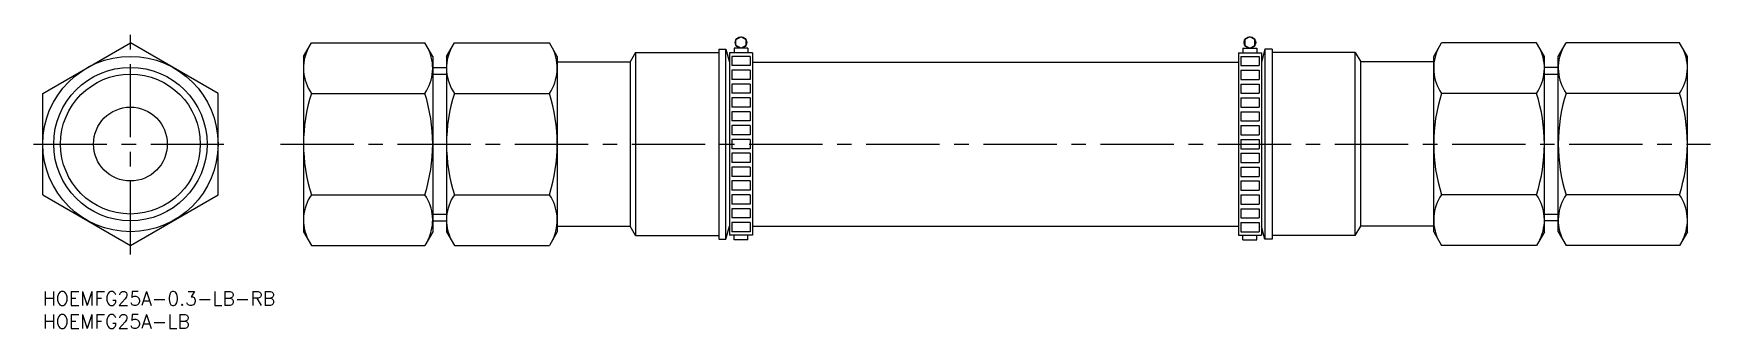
# Model space of a CAD drawing. Extents: x -2 to 362, y -8 to 56.
import ezdxf

# ---------------------------------------------------------------- set-up
doc = ezdxf.new("R2010")
doc.units = 0
doc.header["$LTSCALE"] = 0.5
doc.linetypes.add('CENTER', pattern=[50.8, 31.75, -6.35, 6.35, -6.35])
for name, color, linetype in [('MSM_CENTER', 1, 'CENTER'), ('MSM_CONTINUOUS', 7, 'CONTINUOUS'), ('MSM_NARROW', 5, 'CONTINUOUS'), ('MSM_PART_NUMBER', 7, 'CONTINUOUS')]:
    doc.layers.add(name, color=color, linetype=linetype)
doc.styles.get("Standard").update_dxf_attribs({"font": 'txt.shx', "height": 3, "bigfont": 'bigfont.shx'})

# ---------------------------------------------------------------- blocks, each defined once
blk = doc.blocks.new('*U9')
at = {"layer": 'MSM_PART_NUMBER'}
blk.add_text('HOEMFG25A-0.3-LB-RB', height=3, dxfattribs=at).set_placement((0, -3))
blk = doc.blocks.new('*U10')
at = {"layer": 'MSM_PART_NUMBER'}
blk.add_text('HOEMFG25A-LB', height=3, dxfattribs=at).set_placement((0, -8))

msp = doc.modelspace()

# ---------------------------------------------------------------- linework, layer by layer
at = {"layer": 'MSM_CENTER'}
for p, q in [((19, 8), (19, 55.88)), ((-2, 31.94), (40, 31.94)), ((51.53, 31.94), (361.53, 31.94))]:
    msp.add_line(p, q, dxfattribs=at)
at = {"layer": 'MSM_CONTINUOUS'}
for p, q in [((150.28, 54.56), (151.37, 55.19)), ((150.28, 53.31), (150.28, 54.56)), ((151.37, 55.19), (152.45, 54.56)), ((152.45, 54.56), (152.45, 53.31)), ((261.69, 55.19), (260.61, 54.56)), ((260.61, 54.56), (260.61, 53.31)), ((262.77, 54.56), (261.69, 55.19)), ((262.77, 53.31), (262.77, 54.56)), ((0, 42.91), (19, 53.88)), ((38, 42.91), (19, 53.88)), ((56.53, 50.94), (58.23, 53.88)), ((56.53, 50.94), (56.53, 12.94)), ((58.23, 53.88), (82.83, 53.88)), ((84.53, 50.94), (82.83, 53.88)), ((84.53, 50.94), (84.53, 12.94)), ((87.53, 50.94), (89.23, 53.88)), ((87.53, 50.94), (87.53, 12.94)), ((89.23, 53.88), (109.83, 53.88)), ((111.53, 50.94), (109.83, 53.88)), ((111.53, 50.94), (111.53, 12.94)), ((128.53, 51.78), (127.35, 49.73)), ((128.53, 51.78), (128.53, 12.1)), ((128.53, 51.78), (146.53, 51.78)), ((146.53, 52.53), (148.11, 52.53)), ((146.53, 52.53), (146.53, 11.35)), ((148.11, 52.53), (148.87, 49.69)), ((148.11, 11.35), (148.11, 52.53)), ((153.87, 51.69), (148.87, 51.69)), ((148.87, 51.69), (148.87, 12.19)), ((153.37, 50.94), (149.37, 50.94)), ((149.37, 50.94), (149.37, 48.94)), ((152.87, 52.69), (149.87, 52.69)), ((149.87, 52.69), (149.87, 51.69)), ((151.37, 52.69), (150.28, 53.31)), ((152.45, 53.31), (151.37, 52.69)), ((152.87, 52.69), (152.87, 51.69)), ((153.37, 50.94), (153.37, 48.94)), ((153.87, 51.69), (153.87, 12.19)), ((259.19, 51.69), (264.19, 51.69)), ((259.19, 51.69), (259.19, 12.19)), ((259.69, 50.94), (263.69, 50.94)), ((259.69, 50.94), (259.69, 48.94)), ((260.19, 52.69), (263.19, 52.69)), ((260.19, 52.69), (260.19, 51.69)), ((260.61, 53.31), (261.69, 52.69)), ((261.69, 52.69), (262.77, 53.31)), ((263.19, 52.69), (263.19, 51.69)), ((263.69, 50.94), (263.69, 48.94)), ((264.95, 52.53), (264.19, 49.69)), ((264.19, 51.69), (264.19, 12.19)), ((266.53, 52.53), (264.95, 52.53)), ((264.95, 52.53), (264.95, 11.35)), ((266.53, 52.53), (266.53, 11.35)), ((284.53, 51.78), (266.53, 51.78)), ((284.53, 12.1), (284.53, 51.78)), ((284.53, 51.78), (285.71, 49.73)), ((301.53, 50.94), (303.23, 53.88)), ((301.53, 12.94), (301.53, 50.94)), ((323.83, 53.88), (303.23, 53.88)), ((325.53, 50.94), (323.83, 53.88)), ((325.53, 12.94), (325.53, 50.94)), ((328.53, 50.94), (330.23, 53.88)), ((328.53, 12.94), (328.53, 50.94)), ((354.83, 53.88), (330.23, 53.88)), ((356.53, 50.94), (354.83, 53.88)), ((356.53, 12.94), (356.53, 50.94)), ((84.53, 48.56), (87.53, 48.56)), ((111.53, 49.73), (127.35, 49.73)), ((127.35, 49.73), (127.35, 14.15)), ((153.37, 48.94), (149.37, 48.94)), ((153.37, 47.94), (149.37, 47.94)), ((149.37, 47.94), (149.37, 45.94)), ((153.37, 47.94), (153.37, 45.94)), ((153.87, 49.69), (259.19, 49.69)), ((259.69, 48.94), (263.69, 48.94)), ((259.69, 47.94), (263.69, 47.94)), ((259.69, 47.94), (259.69, 45.94)), ((263.69, 47.94), (263.69, 45.94)), ((301.53, 49.73), (285.71, 49.73)), ((285.71, 14.15), (285.71, 49.73)), ((328.53, 48.56), (325.53, 48.56)), ((153.37, 45.94), (149.37, 45.94)), ((153.37, 44.94), (149.37, 44.94)), ((149.37, 44.94), (149.37, 42.94)), ((153.37, 44.94), (153.37, 42.94)), ((259.69, 45.94), (263.69, 45.94)), ((259.69, 44.94), (263.69, 44.94)), ((259.69, 44.94), (259.69, 42.94)), ((263.69, 44.94), (263.69, 42.94)), ((0, 20.97), (0, 42.91)), ((38, 20.97), (38, 42.91)), ((58.23, 42.91), (82.83, 42.91)), ((89.23, 42.91), (109.83, 42.91)), ((153.37, 42.94), (149.37, 42.94)), ((153.37, 41.94), (149.37, 41.94)), ((149.37, 41.94), (149.37, 39.94)), ((153.37, 41.94), (153.37, 39.94)), ((259.69, 42.94), (263.69, 42.94)), ((259.69, 41.94), (263.69, 41.94)), ((259.69, 41.94), (259.69, 39.94)), ((263.69, 41.94), (263.69, 39.94)), ((323.83, 42.91), (303.23, 42.91)), ((354.83, 42.91), (330.23, 42.91)), ((153.37, 39.94), (149.37, 39.94)), ((153.37, 38.94), (149.37, 38.94)), ((149.37, 38.94), (149.37, 36.94)), ((153.37, 36.94), (149.37, 36.94)), ((153.37, 38.94), (153.37, 36.94)), ((259.69, 39.94), (263.69, 39.94)), ((259.69, 38.94), (263.69, 38.94)), ((259.69, 38.94), (259.69, 36.94)), ((259.69, 36.94), (263.69, 36.94)), ((263.69, 38.94), (263.69, 36.94)), ((153.37, 35.94), (149.37, 35.94)), ((149.37, 35.94), (149.37, 33.94)), ((153.37, 33.94), (149.37, 33.94)), ((153.37, 32.94), (149.37, 32.94)), ((149.37, 32.94), (149.37, 30.94)), ((153.37, 35.94), (153.37, 33.94)), ((153.37, 32.94), (153.37, 30.94)), ((259.69, 35.94), (263.69, 35.94)), ((259.69, 35.94), (259.69, 33.94)), ((259.69, 33.94), (263.69, 33.94)), ((259.69, 32.94), (263.69, 32.94)), ((259.69, 32.94), (259.69, 30.94)), ((263.69, 35.94), (263.69, 33.94)), ((263.69, 32.94), (263.69, 30.94)), ((153.37, 30.94), (149.37, 30.94)), ((153.37, 29.94), (149.37, 29.94)), ((149.37, 29.94), (149.37, 27.94)), ((153.37, 29.94), (153.37, 27.94)), ((259.69, 30.94), (263.69, 30.94)), ((259.69, 29.94), (263.69, 29.94)), ((259.69, 29.94), (259.69, 27.94)), ((263.69, 29.94), (263.69, 27.94)), ((153.37, 27.94), (149.37, 27.94)), ((153.37, 26.94), (149.37, 26.94)), ((149.37, 26.94), (149.37, 24.94)), ((153.37, 26.94), (153.37, 24.94)), ((259.69, 27.94), (263.69, 27.94)), ((259.69, 26.94), (263.69, 26.94)), ((259.69, 26.94), (259.69, 24.94)), ((263.69, 26.94), (263.69, 24.94)), ((153.37, 24.94), (149.37, 24.94)), ((153.37, 23.94), (149.37, 23.94)), ((149.37, 23.94), (149.37, 21.94)), ((153.37, 21.94), (149.37, 21.94)), ((153.37, 23.94), (153.37, 21.94)), ((259.69, 24.94), (263.69, 24.94)), ((259.69, 23.94), (263.69, 23.94)), ((259.69, 23.94), (259.69, 21.94)), ((259.69, 21.94), (263.69, 21.94)), ((263.69, 23.94), (263.69, 21.94)), ((0, 20.97), (19, 10)), ((19, 10), (38, 20.97)), ((58.23, 20.97), (82.83, 20.97)), ((89.23, 20.97), (109.83, 20.97)), ((153.37, 20.94), (149.37, 20.94)), ((149.37, 20.94), (149.37, 18.94)), ((153.37, 18.94), (149.37, 18.94)), ((153.37, 20.94), (153.37, 18.94)), ((259.69, 20.94), (263.69, 20.94)), ((259.69, 20.94), (259.69, 18.94)), ((259.69, 18.94), (263.69, 18.94)), ((263.69, 20.94), (263.69, 18.94)), ((323.83, 20.97), (303.23, 20.97)), ((354.83, 20.97), (330.23, 20.97)), ((84.53, 15.31), (87.53, 15.31)), ((153.37, 17.94), (149.37, 17.94)), ((149.37, 17.94), (149.37, 15.94)), ((153.37, 15.94), (149.37, 15.94)), ((153.37, 14.94), (149.37, 14.94)), ((149.37, 14.94), (149.37, 12.94)), ((153.37, 17.94), (153.37, 15.94)), ((153.37, 14.94), (153.37, 12.94)), ((259.69, 17.94), (263.69, 17.94)), ((259.69, 17.94), (259.69, 15.94)), ((259.69, 15.94), (263.69, 15.94)), ((259.69, 14.94), (263.69, 14.94)), ((259.69, 14.94), (259.69, 12.94)), ((263.69, 17.94), (263.69, 15.94)), ((263.69, 14.94), (263.69, 12.94)), ((328.53, 15.31), (325.53, 15.31)), ((56.53, 12.94), (58.23, 10)), ((84.53, 12.94), (82.83, 10)), ((87.53, 12.94), (89.23, 10)), ((111.53, 12.94), (109.83, 10)), ((111.53, 14.15), (127.35, 14.15)), ((128.53, 12.1), (127.35, 14.15)), ((128.53, 12.1), (146.53, 12.1)), ((146.53, 11.35), (148.11, 11.35)), ((148.11, 11.35), (148.87, 14.19)), ((153.87, 12.19), (148.87, 12.19)), ((153.37, 12.94), (149.37, 12.94)), ((149.87, 11.19), (149.87, 12.19)), ((152.87, 11.19), (149.87, 11.19)), ((152.87, 11.19), (152.87, 12.19)), ((153.87, 14.19), (259.19, 14.19)), ((259.19, 12.19), (264.19, 12.19)), ((259.69, 12.94), (263.69, 12.94)), ((260.19, 11.19), (260.19, 12.19)), ((260.19, 11.19), (263.19, 11.19)), ((263.19, 11.19), (263.19, 12.19)), ((264.95, 11.35), (264.19, 14.19)), ((266.53, 11.35), (264.95, 11.35)), ((284.53, 12.1), (266.53, 12.1)), ((284.53, 12.1), (285.71, 14.15)), ((301.53, 14.15), (285.71, 14.15)), ((301.53, 12.94), (303.23, 10)), ((325.53, 12.94), (323.83, 10)), ((328.53, 12.94), (330.23, 10)), ((356.53, 12.94), (354.83, 10)), ((58.23, 10), (82.83, 10)), ((89.23, 10), (109.83, 10)), ((323.83, 10), (303.23, 10)), ((354.83, 10), (330.23, 10))]:
    msp.add_line(p, q, dxfattribs=at)
for centre, radius in [((151.37, 53.94), 1.25), ((261.69, 53.94), 1.25), ((19, 31.94), 19), ((19, 31.94), 15.15), ((19, 31.94), 8)]:
    msp.add_circle(centre, radius, dxfattribs=at)
for centre, radius, start, end in [((66.24, 48.39), 9.71, 154.3842, 214.3842), ((74.82, 48.39), 9.71, 325.6158, 25.6158), ((97.24, 48.39), 9.71, 154.3842, 214.3842), ((101.82, 48.39), 9.71, 325.6158, 25.6158), ((311.24, 48.39), 9.71, 154.3842, 214.3842), ((315.82, 48.39), 9.71, 325.6158, 25.6158), ((338.24, 48.39), 9.71, 154.3842, 214.3842), ((346.82, 48.39), 9.71, 325.6158, 25.6158), ((92.83, 31.94), 36.3, 162.412, 197.588), ((48.23, 31.94), 36.3, 342.412, 17.588), ((123.83, 31.94), 36.3, 162.412, 197.588), ((75.23, 31.94), 36.3, 342.412, 17.588), ((337.83, 31.94), 36.3, 162.412, 197.588), ((289.23, 31.94), 36.3, 342.412, 17.588), ((364.83, 31.94), 36.3, 162.412, 197.588), ((320.23, 31.94), 36.3, 342.412, 17.588), ((66.24, 15.48), 9.71, 145.6158, 205.6158), ((74.82, 15.48), 9.71, 334.3842, 34.3842), ((97.24, 15.48), 9.71, 145.6158, 205.6158), ((101.82, 15.48), 9.71, 334.3842, 34.3842), ((311.24, 15.48), 9.71, 145.6158, 205.6158), ((315.82, 15.48), 9.71, 334.3842, 34.3842), ((338.24, 15.48), 9.71, 145.6158, 205.6158), ((346.82, 15.48), 9.71, 334.3842, 34.3842)]:
    msp.add_arc(centre, radius, start, end, dxfattribs=at)
at = {"layer": 'MSM_NARROW'}
for p, q in [((84.53, 47.08), (87.53, 47.08)), ((325.53, 47.08), (328.53, 47.08)), ((84.53, 16.79), (87.53, 16.79)), ((325.53, 16.79), (328.53, 16.79))]:
    msp.add_line(p, q, dxfattribs=at)
msp.add_circle((19, 31.94), 16.62, dxfattribs=at)

# ---------------------------------------------------------------- block references
at = {"layer": 'MSM_CONTINUOUS'}
for name in ['*U9', '*U10']:
    msp.add_blockref(name, (0, 0), dxfattribs=at)

doc.saveas('drawing.dxf')
